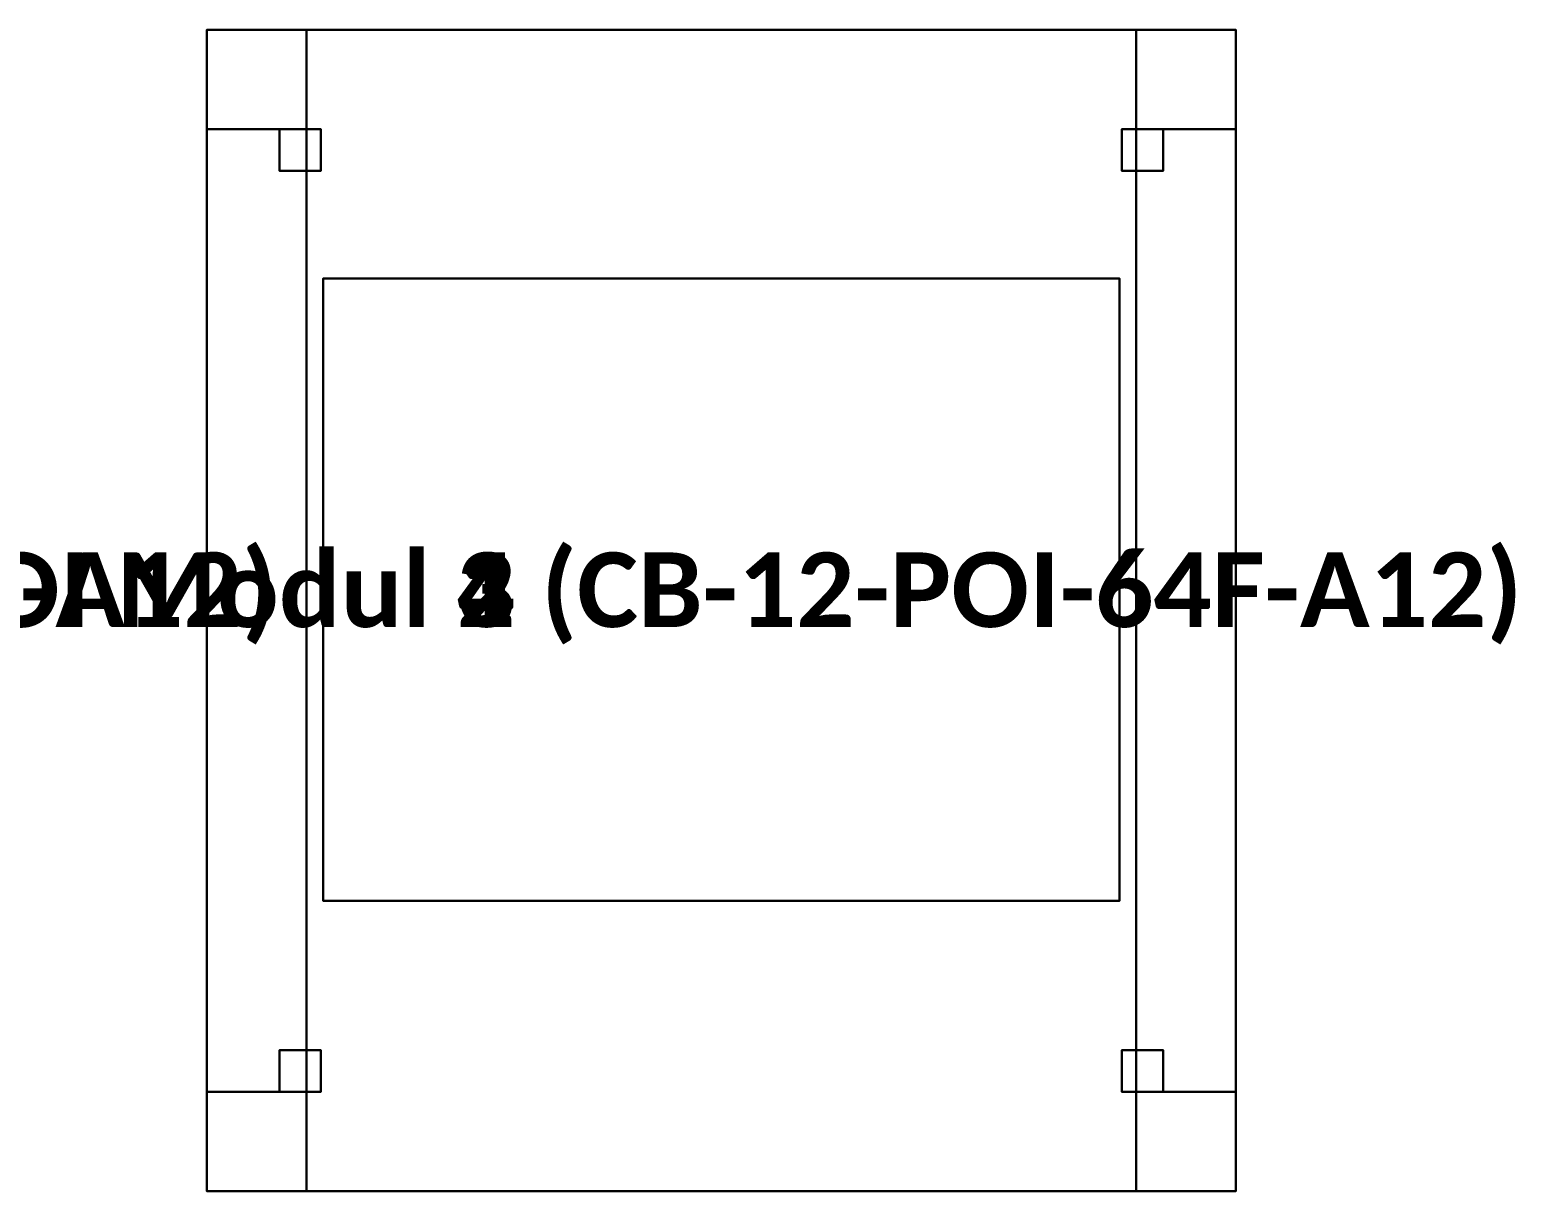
# Model space of a CAD drawing. Header units: millimetres. Extents: x -25000 to 25000, y -60388 to 35000.
# Drawn here: x 15483 to 16378, y -60220 to -59520 of the extents above; entities that cross this region are included whole.
import ezdxf
from ezdxf.enums import TextEntityAlignment as Align

# ---------------------------------------------------------------- set-up
doc = ezdxf.new("R2010")
doc.units = ezdxf.units.MM
doc.layers.add('EKP_POI_MODULLERI', color=40, linetype='CONTINUOUS')
doc.layers.add('EKP_POI_TASIYICI_SASE', color=30, linetype='CONTINUOUS')
doc.styles.get("Standard").update_dxf_attribs({"font": 'calibrib.ttf'})

msp = doc.modelspace()

# ---------------------------------------------------------------- linework, layer by layer
at = {"layer": 'EKP_POI_MODULLERI'}
for p, q in [((16140, -59670, 18279.5), (15660, -59670, 18279.5)), ((15660, -59670, 18279.5), (15660, -60045, 18279.5)), ((16140, -59670, 18543.5), (15660, -59670, 18543.5)), ((15660, -59670, 18543.5), (15660, -60045, 18543.5)), ((15660, -59670, 18279.5), (15660, -59670, 18543.5)), ((16140, -59670, 18594.5), (15660, -59670, 18594.5)), ((15660, -59670, 18594.5), (15660, -60045, 18594.5)), ((16140, -59670, 18858.5), (15660, -59670, 18858.5)), ((15660, -59670, 18858.5), (15660, -60045, 18858.5)), ((15660, -59670, 18594.5), (15660, -59670, 18858.5)), ((16140, -59670, 18909.5), (15660, -59670, 18909.5)), ((15660, -59670, 18909.5), (15660, -60045, 18909.5)), ((16140, -59670, 19173.5), (15660, -59670, 19173.5)), ((15660, -59670, 19173.5), (15660, -60045, 19173.5)), ((15660, -59670, 18909.5), (15660, -59670, 19173.5)), ((16140, -59670, 19224.5), (15660, -59670, 19224.5)), ((15660, -59670, 19224.5), (15660, -60045, 19224.5)), ((16140, -59670, 19488.5), (15660, -59670, 19488.5)), ((15660, -59670, 19488.5), (15660, -60045, 19488.5)), ((15660, -59670, 19224.5), (15660, -59670, 19488.5)), ((16140, -60045, 18279.5), (16140, -59670, 18279.5)), ((16140, -60045, 18543.5), (16140, -59670, 18543.5)), ((16140, -59670, 18279.5), (16140, -59670, 18543.5)), ((16140, -60045, 18594.5), (16140, -59670, 18594.5)), ((16140, -60045, 18858.5), (16140, -59670, 18858.5)), ((16140, -59670, 18594.5), (16140, -59670, 18858.5)), ((16140, -60045, 18909.5), (16140, -59670, 18909.5)), ((16140, -60045, 19173.5), (16140, -59670, 19173.5)), ((16140, -59670, 18909.5), (16140, -59670, 19173.5)), ((16140, -60045, 19224.5), (16140, -59670, 19224.5)), ((16140, -60045, 19488.5), (16140, -59670, 19488.5)), ((16140, -59670, 19224.5), (16140, -59670, 19488.5)), ((15660, -60045, 18279.5), (16140, -60045, 18279.5)), ((15660, -60045, 18543.5), (16140, -60045, 18543.5)), ((15660, -60045, 18279.5), (15660, -60045, 18543.5)), ((15660, -60045, 18594.5), (16140, -60045, 18594.5)), ((15660, -60045, 18858.5), (16140, -60045, 18858.5)), ((15660, -60045, 18594.5), (15660, -60045, 18858.5)), ((15660, -60045, 18909.5), (16140, -60045, 18909.5)), ((15660, -60045, 19173.5), (16140, -60045, 19173.5)), ((15660, -60045, 18909.5), (15660, -60045, 19173.5)), ((15660, -60045, 19224.5), (16140, -60045, 19224.5)), ((15660, -60045, 19488.5), (16140, -60045, 19488.5)), ((15660, -60045, 19224.5), (15660, -60045, 19488.5)), ((16140, -60045, 18279.5), (16140, -60045, 18543.5)), ((16140, -60045, 18594.5), (16140, -60045, 18858.5)), ((16140, -60045, 18909.5), (16140, -60045, 19173.5)), ((16140, -60045, 19224.5), (16140, -60045, 19488.5))]:
    msp.add_line(p, q, dxfattribs=at)
for points in [[(15660, -60045, 18279.5), (16140, -60045, 18279.5), (16140, -59670, 18279.5), (15660, -59670, 18279.5)], [(15660, -60045, 18543.5), (16140, -60045, 18543.5), (16140, -59670, 18543.5), (15660, -59670, 18543.5)], [(15660, -59670, 18279.5), (16140, -59670, 18279.5), (16140, -59670, 18543.5), (15660, -59670, 18543.5)], [(15660, -60045, 18279.5), (15660, -59670, 18279.5), (15660, -59670, 18543.5), (15660, -60045, 18543.5)], [(15660, -60045, 18594.5), (16140, -60045, 18594.5), (16140, -59670, 18594.5), (15660, -59670, 18594.5)], [(15660, -60045, 18858.5), (16140, -60045, 18858.5), (16140, -59670, 18858.5), (15660, -59670, 18858.5)], [(15660, -59670, 18594.5), (16140, -59670, 18594.5), (16140, -59670, 18858.5), (15660, -59670, 18858.5)], [(15660, -60045, 18594.5), (15660, -59670, 18594.5), (15660, -59670, 18858.5), (15660, -60045, 18858.5)], [(15660, -60045, 18909.5), (16140, -60045, 18909.5), (16140, -59670, 18909.5), (15660, -59670, 18909.5)], [(15660, -60045, 19173.5), (16140, -60045, 19173.5), (16140, -59670, 19173.5), (15660, -59670, 19173.5)], [(15660, -59670, 18909.5), (16140, -59670, 18909.5), (16140, -59670, 19173.5), (15660, -59670, 19173.5)], [(15660, -60045, 18909.5), (15660, -59670, 18909.5), (15660, -59670, 19173.5), (15660, -60045, 19173.5)], [(15660, -60045, 19224.5), (16140, -60045, 19224.5), (16140, -59670, 19224.5), (15660, -59670, 19224.5)], [(15660, -60045, 19488.5), (16140, -60045, 19488.5), (16140, -59670, 19488.5), (15660, -59670, 19488.5)], [(15660, -59670, 19224.5), (16140, -59670, 19224.5), (16140, -59670, 19488.5), (15660, -59670, 19488.5)], [(15660, -60045, 19224.5), (15660, -59670, 19224.5), (15660, -59670, 19488.5), (15660, -60045, 19488.5)], [(16140, -60045, 18279.5), (16140, -59670, 18279.5), (16140, -59670, 18543.5), (16140, -60045, 18543.5)], [(16140, -60045, 18594.5), (16140, -59670, 18594.5), (16140, -59670, 18858.5), (16140, -60045, 18858.5)], [(16140, -60045, 18909.5), (16140, -59670, 18909.5), (16140, -59670, 19173.5), (16140, -60045, 19173.5)], [(16140, -60045, 19224.5), (16140, -59670, 19224.5), (16140, -59670, 19488.5), (16140, -60045, 19488.5)], [(15660, -60045, 18279.5), (16140, -60045, 18279.5), (16140, -60045, 18543.5), (15660, -60045, 18543.5)], [(15660, -60045, 18594.5), (16140, -60045, 18594.5), (16140, -60045, 18858.5), (15660, -60045, 18858.5)], [(15660, -60045, 18909.5), (16140, -60045, 18909.5), (16140, -60045, 19173.5), (15660, -60045, 19173.5)], [(15660, -60045, 19224.5), (16140, -60045, 19224.5), (16140, -60045, 19488.5), (15660, -60045, 19488.5)]]:
    msp.add_3dface(points, dxfattribs=at)
at = {"layer": 'EKP_POI_TASIYICI_SASE'}
for p, q in [((16210, -59520, 18121), (15590, -59520, 18121)), ((15590, -59520, 18121), (15590, -60220, 18121)), ((16210, -59520, 18221), (15590, -59520, 18221)), ((15590, -59520, 18221), (15590, -60220, 18221)), ((15590, -59520, 18121), (15590, -59520, 18221)), ((15650, -59520, 18221), (15590, -59520, 18221)), ((15590, -59520, 18221), (15590, -59580, 18221)), ((15650, -59520, 19541), (15590, -59520, 19541)), ((15590, -59520, 19541), (15590, -59580, 19541)), ((15590, -59520, 18221), (15590, -59520, 19541)), ((16210, -59520, 19541), (15590, -59520, 19541)), ((15590, -59520, 19541), (15590, -60220, 19541)), ((16210, -59520, 19601), (15590, -59520, 19601)), ((15590, -59520, 19601), (15590, -60220, 19601)), ((15590, -59520, 19541), (15590, -59520, 19601)), ((15650, -59580, 18221), (15650, -59520, 18221)), ((15650, -59580, 19541), (15650, -59520, 19541)), ((15650, -59520, 18221), (15650, -59520, 19541)), ((16210, -59520, 18221), (16150, -59520, 18221)), ((16150, -59520, 18221), (16150, -59580, 18221)), ((16210, -59520, 19541), (16150, -59520, 19541)), ((16150, -59520, 19541), (16150, -59580, 19541)), ((16150, -59520, 18221), (16150, -59520, 19541)), ((16210, -60220, 18121), (16210, -59520, 18121)), ((16210, -60220, 18221), (16210, -59520, 18221)), ((16210, -59520, 18121), (16210, -59520, 18221)), ((16210, -59580, 18221), (16210, -59520, 18221)), ((16210, -59580, 19541), (16210, -59520, 19541)), ((16210, -59520, 18221), (16210, -59520, 19541)), ((16210, -60220, 19541), (16210, -59520, 19541)), ((16210, -60220, 19601), (16210, -59520, 19601)), ((16210, -59520, 19541), (16210, -59520, 19601)), ((15590, -59580, 18221), (15650, -59580, 18221)), ((15590, -59580, 19541), (15650, -59580, 19541)), ((15590, -59580, 18221), (15590, -59580, 19541)), ((15650, -59580, 18261), (15590, -59580, 18261)), ((15590, -59580, 18261), (15590, -60160, 18261)), ((15650, -59580, 18301), (15590, -59580, 18301)), ((15590, -59580, 18301), (15590, -60160, 18301)), ((15590, -59580, 18261), (15590, -59580, 18301)), ((15650, -59580, 18861), (15590, -59580, 18861)), ((15590, -59580, 18861), (15590, -60160, 18861)), ((15650, -59580, 18901), (15590, -59580, 18901)), ((15590, -59580, 18901), (15590, -60160, 18901)), ((15590, -59580, 18861), (15590, -59580, 18901)), ((15650, -59580, 19481), (15590, -59580, 19481)), ((15590, -59580, 19481), (15590, -60160, 19481)), ((15650, -59580, 19521), (15590, -59580, 19521)), ((15590, -59580, 19521), (15590, -60160, 19521)), ((15590, -59580, 19481), (15590, -59580, 19521)), ((15658.7, -59580, 18221), (15633.7, -59580, 18221)), ((15633.7, -59580, 18221), (15633.7, -59605, 18221)), ((15658.7, -59580, 19541), (15633.7, -59580, 19541)), ((15633.7, -59580, 19541), (15633.7, -59605, 19541)), ((15633.7, -59580, 18221), (15633.7, -59580, 19541)), ((15650, -59580, 18221), (15650, -59580, 19541)), ((15650, -60160, 18261), (15650, -59580, 18261)), ((15650, -60160, 18301), (15650, -59580, 18301)), ((15650, -59580, 18261), (15650, -59580, 18301)), ((15650, -60160, 18861), (15650, -59580, 18861)), ((15650, -60160, 18901), (15650, -59580, 18901)), ((15650, -59580, 18861), (15650, -59580, 18901)), ((15650, -60160, 19481), (15650, -59580, 19481)), ((15650, -60160, 19521), (15650, -59580, 19521)), ((15650, -59580, 19481), (15650, -59580, 19521)), ((15658.7, -59605, 18221), (15658.7, -59580, 18221)), ((15658.7, -59605, 19541), (15658.7, -59580, 19541)), ((15658.7, -59580, 18221), (15658.7, -59580, 19541)), ((16166.3, -59580, 18221), (16141.3, -59580, 18221)), ((16141.3, -59580, 18221), (16141.3, -59605, 18221)), ((16166.3, -59580, 19541), (16141.3, -59580, 19541)), ((16141.3, -59580, 19541), (16141.3, -59605, 19541)), ((16141.3, -59580, 18221), (16141.3, -59580, 19541)), ((16150, -59580, 18221), (16210, -59580, 18221)), ((16150, -59580, 19541), (16210, -59580, 19541)), ((16150, -59580, 18221), (16150, -59580, 19541)), ((16210, -59580, 18261), (16150, -59580, 18261)), ((16150, -59580, 18261), (16150, -60160, 18261)), ((16210, -59580, 18301), (16150, -59580, 18301)), ((16150, -59580, 18301), (16150, -60160, 18301)), ((16150, -59580, 18261), (16150, -59580, 18301)), ((16210, -59580, 18861), (16150, -59580, 18861)), ((16150, -59580, 18861), (16150, -60160, 18861)), ((16210, -59580, 18901), (16150, -59580, 18901)), ((16150, -59580, 18901), (16150, -60160, 18901)), ((16150, -59580, 18861), (16150, -59580, 18901)), ((16210, -59580, 19481), (16150, -59580, 19481)), ((16150, -59580, 19481), (16150, -60160, 19481)), ((16210, -59580, 19521), (16150, -59580, 19521)), ((16150, -59580, 19521), (16150, -60160, 19521)), ((16150, -59580, 19481), (16150, -59580, 19521)), ((16166.3, -59605, 18221), (16166.3, -59580, 18221)), ((16166.3, -59605, 19541), (16166.3, -59580, 19541)), ((16166.3, -59580, 18221), (16166.3, -59580, 19541)), ((16210, -59580, 18221), (16210, -59580, 19541)), ((16210, -60160, 18261), (16210, -59580, 18261)), ((16210, -60160, 18301), (16210, -59580, 18301)), ((16210, -59580, 18261), (16210, -59580, 18301)), ((16210, -60160, 18861), (16210, -59580, 18861)), ((16210, -60160, 18901), (16210, -59580, 18901)), ((16210, -59580, 18861), (16210, -59580, 18901)), ((16210, -60160, 19481), (16210, -59580, 19481)), ((16210, -60160, 19521), (16210, -59580, 19521)), ((16210, -59580, 19481), (16210, -59580, 19521)), ((15633.7, -59605, 18221), (15658.7, -59605, 18221)), ((15633.7, -59605, 19541), (15658.7, -59605, 19541)), ((15633.7, -59605, 18221), (15633.7, -59605, 19541)), ((15658.7, -59605, 18221), (15658.7, -59605, 19541)), ((16141.3, -59605, 18221), (16166.3, -59605, 18221)), ((16141.3, -59605, 19541), (16166.3, -59605, 19541)), ((16141.3, -59605, 18221), (16141.3, -59605, 19541)), ((16166.3, -59605, 18221), (16166.3, -59605, 19541)), ((15658.7, -60135, 18221), (15633.7, -60135, 18221)), ((15633.7, -60135, 18221), (15633.7, -60160, 18221)), ((15658.7, -60135, 19541), (15633.7, -60135, 19541)), ((15633.7, -60135, 19541), (15633.7, -60160, 19541)), ((15633.7, -60135, 18221), (15633.7, -60135, 19541)), ((15658.7, -60160, 18221), (15658.7, -60135, 18221)), ((15658.7, -60160, 19541), (15658.7, -60135, 19541)), ((15658.7, -60135, 18221), (15658.7, -60135, 19541)), ((16166.3, -60135, 18221), (16141.3, -60135, 18221)), ((16141.3, -60135, 18221), (16141.3, -60160, 18221)), ((16166.3, -60135, 19541), (16141.3, -60135, 19541)), ((16141.3, -60135, 19541), (16141.3, -60160, 19541)), ((16141.3, -60135, 18221), (16141.3, -60135, 19541)), ((16166.3, -60160, 18221), (16166.3, -60135, 18221)), ((16166.3, -60160, 19541), (16166.3, -60135, 19541)), ((16166.3, -60135, 18221), (16166.3, -60135, 19541)), ((15650, -60160, 18221), (15590, -60160, 18221)), ((15590, -60160, 18221), (15590, -60220, 18221)), ((15650, -60160, 19541), (15590, -60160, 19541)), ((15590, -60160, 19541), (15590, -60220, 19541)), ((15590, -60160, 18221), (15590, -60160, 19541)), ((15590, -60160, 18261), (15650, -60160, 18261)), ((15590, -60160, 18301), (15650, -60160, 18301)), ((15590, -60160, 18261), (15590, -60160, 18301)), ((15590, -60160, 18861), (15650, -60160, 18861)), ((15590, -60160, 18901), (15650, -60160, 18901)), ((15590, -60160, 18861), (15590, -60160, 18901)), ((15590, -60160, 19481), (15650, -60160, 19481)), ((15590, -60160, 19521), (15650, -60160, 19521)), ((15590, -60160, 19481), (15590, -60160, 19521)), ((15633.7, -60160, 18221), (15658.7, -60160, 18221)), ((15633.7, -60160, 19541), (15658.7, -60160, 19541)), ((15633.7, -60160, 18221), (15633.7, -60160, 19541)), ((15650, -60220, 18221), (15650, -60160, 18221)), ((15650, -60220, 19541), (15650, -60160, 19541)), ((15650, -60160, 18221), (15650, -60160, 19541)), ((15650, -60160, 18261), (15650, -60160, 18301)), ((15650, -60160, 18861), (15650, -60160, 18901)), ((15650, -60160, 19481), (15650, -60160, 19521)), ((15658.7, -60160, 18221), (15658.7, -60160, 19541)), ((16141.3, -60160, 18221), (16166.3, -60160, 18221)), ((16141.3, -60160, 19541), (16166.3, -60160, 19541)), ((16141.3, -60160, 18221), (16141.3, -60160, 19541)), ((16210, -60160, 18221), (16150, -60160, 18221)), ((16150, -60160, 18221), (16150, -60220, 18221)), ((16210, -60160, 19541), (16150, -60160, 19541)), ((16150, -60160, 19541), (16150, -60220, 19541)), ((16150, -60160, 18221), (16150, -60160, 19541)), ((16150, -60160, 18261), (16210, -60160, 18261)), ((16150, -60160, 18301), (16210, -60160, 18301)), ((16150, -60160, 18261), (16150, -60160, 18301)), ((16150, -60160, 18861), (16210, -60160, 18861)), ((16150, -60160, 18901), (16210, -60160, 18901)), ((16150, -60160, 18861), (16150, -60160, 18901)), ((16150, -60160, 19481), (16210, -60160, 19481)), ((16150, -60160, 19521), (16210, -60160, 19521)), ((16150, -60160, 19481), (16150, -60160, 19521)), ((16166.3, -60160, 18221), (16166.3, -60160, 19541)), ((16210, -60220, 18221), (16210, -60160, 18221)), ((16210, -60220, 19541), (16210, -60160, 19541)), ((16210, -60160, 18221), (16210, -60160, 19541)), ((16210, -60160, 18261), (16210, -60160, 18301)), ((16210, -60160, 18861), (16210, -60160, 18901)), ((16210, -60160, 19481), (16210, -60160, 19521)), ((15590, -60220, 18121), (16210, -60220, 18121)), ((15590, -60220, 18221), (16210, -60220, 18221)), ((15590, -60220, 18121), (15590, -60220, 18221)), ((15590, -60220, 18221), (15650, -60220, 18221)), ((15590, -60220, 19541), (15650, -60220, 19541)), ((15590, -60220, 18221), (15590, -60220, 19541)), ((15590, -60220, 19541), (16210, -60220, 19541)), ((15590, -60220, 19601), (16210, -60220, 19601)), ((15590, -60220, 19541), (15590, -60220, 19601)), ((15650, -60220, 18221), (15650, -60220, 19541)), ((16150, -60220, 18221), (16210, -60220, 18221)), ((16150, -60220, 19541), (16210, -60220, 19541)), ((16150, -60220, 18221), (16150, -60220, 19541)), ((16210, -60220, 18121), (16210, -60220, 18221)), ((16210, -60220, 18221), (16210, -60220, 19541)), ((16210, -60220, 19541), (16210, -60220, 19601))]:
    msp.add_line(p, q, dxfattribs=at)
for points in [[(15590, -60220, 18121), (16210, -60220, 18121), (16210, -59520, 18121), (15590, -59520, 18121)], [(15590, -60220, 18221), (16210, -60220, 18221), (16210, -59520, 18221), (15590, -59520, 18221)], [(15590, -59520, 18121), (16210, -59520, 18121), (16210, -59520, 18221), (15590, -59520, 18221)], [(15590, -60220, 18121), (15590, -59520, 18121), (15590, -59520, 18221), (15590, -60220, 18221)], [(15590, -59580, 18221), (15650, -59580, 18221), (15650, -59520, 18221), (15590, -59520, 18221)], [(15590, -59580, 19541), (15650, -59580, 19541), (15650, -59520, 19541), (15590, -59520, 19541)], [(15590, -59520, 18221), (15650, -59520, 18221), (15650, -59520, 19541), (15590, -59520, 19541)], [(15590, -59580, 18221), (15590, -59520, 18221), (15590, -59520, 19541), (15590, -59580, 19541)], [(15590, -60220, 19541), (16210, -60220, 19541), (16210, -59520, 19541), (15590, -59520, 19541)], [(15590, -60220, 19601), (16210, -60220, 19601), (16210, -59520, 19601), (15590, -59520, 19601)], [(15590, -59520, 19541), (16210, -59520, 19541), (16210, -59520, 19601), (15590, -59520, 19601)], [(15590, -60220, 19541), (15590, -59520, 19541), (15590, -59520, 19601), (15590, -60220, 19601)], [(15650, -59580, 18221), (15650, -59520, 18221), (15650, -59520, 19541), (15650, -59580, 19541)], [(16150, -59580, 18221), (16210, -59580, 18221), (16210, -59520, 18221), (16150, -59520, 18221)], [(16150, -59580, 19541), (16210, -59580, 19541), (16210, -59520, 19541), (16150, -59520, 19541)], [(16150, -59520, 18221), (16210, -59520, 18221), (16210, -59520, 19541), (16150, -59520, 19541)], [(16150, -59580, 18221), (16150, -59520, 18221), (16150, -59520, 19541), (16150, -59580, 19541)], [(16210, -60220, 18121), (16210, -59520, 18121), (16210, -59520, 18221), (16210, -60220, 18221)], [(16210, -59580, 18221), (16210, -59520, 18221), (16210, -59520, 19541), (16210, -59580, 19541)], [(16210, -60220, 19541), (16210, -59520, 19541), (16210, -59520, 19601), (16210, -60220, 19601)], [(15590, -59580, 18221), (15650, -59580, 18221), (15650, -59580, 19541), (15590, -59580, 19541)], [(15590, -60160, 18261), (15650, -60160, 18261), (15650, -59580, 18261), (15590, -59580, 18261)], [(15590, -60160, 18301), (15650, -60160, 18301), (15650, -59580, 18301), (15590, -59580, 18301)], [(15590, -59580, 18261), (15650, -59580, 18261), (15650, -59580, 18301), (15590, -59580, 18301)], [(15590, -60160, 18261), (15590, -59580, 18261), (15590, -59580, 18301), (15590, -60160, 18301)], [(15590, -60160, 18861), (15650, -60160, 18861), (15650, -59580, 18861), (15590, -59580, 18861)], [(15590, -60160, 18901), (15650, -60160, 18901), (15650, -59580, 18901), (15590, -59580, 18901)], [(15590, -59580, 18861), (15650, -59580, 18861), (15650, -59580, 18901), (15590, -59580, 18901)], [(15590, -60160, 18861), (15590, -59580, 18861), (15590, -59580, 18901), (15590, -60160, 18901)], [(15590, -60160, 19481), (15650, -60160, 19481), (15650, -59580, 19481), (15590, -59580, 19481)], [(15590, -60160, 19521), (15650, -60160, 19521), (15650, -59580, 19521), (15590, -59580, 19521)], [(15590, -59580, 19481), (15650, -59580, 19481), (15650, -59580, 19521), (15590, -59580, 19521)], [(15590, -60160, 19481), (15590, -59580, 19481), (15590, -59580, 19521), (15590, -60160, 19521)], [(15633.7, -59605, 18221), (15658.7, -59605, 18221), (15658.7, -59580, 18221), (15633.7, -59580, 18221)], [(15633.7, -59605, 19541), (15658.7, -59605, 19541), (15658.7, -59580, 19541), (15633.7, -59580, 19541)], [(15633.7, -59580, 18221), (15658.7, -59580, 18221), (15658.7, -59580, 19541), (15633.7, -59580, 19541)], [(15633.7, -59605, 18221), (15633.7, -59580, 18221), (15633.7, -59580, 19541), (15633.7, -59605, 19541)], [(15650, -60160, 18261), (15650, -59580, 18261), (15650, -59580, 18301), (15650, -60160, 18301)], [(15650, -60160, 18861), (15650, -59580, 18861), (15650, -59580, 18901), (15650, -60160, 18901)], [(15650, -60160, 19481), (15650, -59580, 19481), (15650, -59580, 19521), (15650, -60160, 19521)], [(15658.7, -59605, 18221), (15658.7, -59580, 18221), (15658.7, -59580, 19541), (15658.7, -59605, 19541)], [(16141.3, -59605, 18221), (16166.3, -59605, 18221), (16166.3, -59580, 18221), (16141.3, -59580, 18221)], [(16141.3, -59605, 19541), (16166.3, -59605, 19541), (16166.3, -59580, 19541), (16141.3, -59580, 19541)], [(16141.3, -59580, 18221), (16166.3, -59580, 18221), (16166.3, -59580, 19541), (16141.3, -59580, 19541)], [(16141.3, -59605, 18221), (16141.3, -59580, 18221), (16141.3, -59580, 19541), (16141.3, -59605, 19541)], [(16150, -59580, 18221), (16210, -59580, 18221), (16210, -59580, 19541), (16150, -59580, 19541)], [(16150, -60160, 18261), (16210, -60160, 18261), (16210, -59580, 18261), (16150, -59580, 18261)], [(16150, -60160, 18301), (16210, -60160, 18301), (16210, -59580, 18301), (16150, -59580, 18301)], [(16150, -59580, 18261), (16210, -59580, 18261), (16210, -59580, 18301), (16150, -59580, 18301)], [(16150, -60160, 18261), (16150, -59580, 18261), (16150, -59580, 18301), (16150, -60160, 18301)], [(16150, -60160, 18861), (16210, -60160, 18861), (16210, -59580, 18861), (16150, -59580, 18861)], [(16150, -60160, 18901), (16210, -60160, 18901), (16210, -59580, 18901), (16150, -59580, 18901)], [(16150, -59580, 18861), (16210, -59580, 18861), (16210, -59580, 18901), (16150, -59580, 18901)], [(16150, -60160, 18861), (16150, -59580, 18861), (16150, -59580, 18901), (16150, -60160, 18901)], [(16150, -60160, 19481), (16210, -60160, 19481), (16210, -59580, 19481), (16150, -59580, 19481)], [(16150, -60160, 19521), (16210, -60160, 19521), (16210, -59580, 19521), (16150, -59580, 19521)], [(16150, -59580, 19481), (16210, -59580, 19481), (16210, -59580, 19521), (16150, -59580, 19521)], [(16150, -60160, 19481), (16150, -59580, 19481), (16150, -59580, 19521), (16150, -60160, 19521)], [(16166.3, -59605, 18221), (16166.3, -59580, 18221), (16166.3, -59580, 19541), (16166.3, -59605, 19541)], [(16210, -60160, 18261), (16210, -59580, 18261), (16210, -59580, 18301), (16210, -60160, 18301)], [(16210, -60160, 18861), (16210, -59580, 18861), (16210, -59580, 18901), (16210, -60160, 18901)], [(16210, -60160, 19481), (16210, -59580, 19481), (16210, -59580, 19521), (16210, -60160, 19521)], [(15633.7, -59605, 18221), (15658.7, -59605, 18221), (15658.7, -59605, 19541), (15633.7, -59605, 19541)], [(16141.3, -59605, 18221), (16166.3, -59605, 18221), (16166.3, -59605, 19541), (16141.3, -59605, 19541)], [(15633.7, -60160, 18221), (15658.7, -60160, 18221), (15658.7, -60135, 18221), (15633.7, -60135, 18221)], [(15633.7, -60160, 19541), (15658.7, -60160, 19541), (15658.7, -60135, 19541), (15633.7, -60135, 19541)], [(15633.7, -60135, 18221), (15658.7, -60135, 18221), (15658.7, -60135, 19541), (15633.7, -60135, 19541)], [(15633.7, -60160, 18221), (15633.7, -60135, 18221), (15633.7, -60135, 19541), (15633.7, -60160, 19541)], [(15658.7, -60160, 18221), (15658.7, -60135, 18221), (15658.7, -60135, 19541), (15658.7, -60160, 19541)], [(16141.3, -60160, 18221), (16166.3, -60160, 18221), (16166.3, -60135, 18221), (16141.3, -60135, 18221)], [(16141.3, -60160, 19541), (16166.3, -60160, 19541), (16166.3, -60135, 19541), (16141.3, -60135, 19541)], [(16141.3, -60135, 18221), (16166.3, -60135, 18221), (16166.3, -60135, 19541), (16141.3, -60135, 19541)], [(16141.3, -60160, 18221), (16141.3, -60135, 18221), (16141.3, -60135, 19541), (16141.3, -60160, 19541)], [(16166.3, -60160, 18221), (16166.3, -60135, 18221), (16166.3, -60135, 19541), (16166.3, -60160, 19541)], [(15590, -60220, 18221), (15650, -60220, 18221), (15650, -60160, 18221), (15590, -60160, 18221)], [(15590, -60220, 19541), (15650, -60220, 19541), (15650, -60160, 19541), (15590, -60160, 19541)], [(15590, -60160, 18221), (15650, -60160, 18221), (15650, -60160, 19541), (15590, -60160, 19541)], [(15590, -60220, 18221), (15590, -60160, 18221), (15590, -60160, 19541), (15590, -60220, 19541)], [(15590, -60160, 18261), (15650, -60160, 18261), (15650, -60160, 18301), (15590, -60160, 18301)], [(15590, -60160, 18861), (15650, -60160, 18861), (15650, -60160, 18901), (15590, -60160, 18901)], [(15590, -60160, 19481), (15650, -60160, 19481), (15650, -60160, 19521), (15590, -60160, 19521)], [(15633.7, -60160, 18221), (15658.7, -60160, 18221), (15658.7, -60160, 19541), (15633.7, -60160, 19541)], [(15650, -60220, 18221), (15650, -60160, 18221), (15650, -60160, 19541), (15650, -60220, 19541)], [(16141.3, -60160, 18221), (16166.3, -60160, 18221), (16166.3, -60160, 19541), (16141.3, -60160, 19541)], [(16150, -60220, 18221), (16210, -60220, 18221), (16210, -60160, 18221), (16150, -60160, 18221)], [(16150, -60220, 19541), (16210, -60220, 19541), (16210, -60160, 19541), (16150, -60160, 19541)], [(16150, -60160, 18221), (16210, -60160, 18221), (16210, -60160, 19541), (16150, -60160, 19541)], [(16150, -60220, 18221), (16150, -60160, 18221), (16150, -60160, 19541), (16150, -60220, 19541)], [(16150, -60160, 18261), (16210, -60160, 18261), (16210, -60160, 18301), (16150, -60160, 18301)], [(16150, -60160, 18861), (16210, -60160, 18861), (16210, -60160, 18901), (16150, -60160, 18901)], [(16150, -60160, 19481), (16210, -60160, 19481), (16210, -60160, 19521), (16150, -60160, 19521)], [(16210, -60220, 18221), (16210, -60160, 18221), (16210, -60160, 19541), (16210, -60220, 19541)], [(15590, -60220, 18121), (16210, -60220, 18121), (16210, -60220, 18221), (15590, -60220, 18221)], [(15590, -60220, 18221), (15650, -60220, 18221), (15650, -60220, 19541), (15590, -60220, 19541)], [(15590, -60220, 19541), (16210, -60220, 19541), (16210, -60220, 19601), (15590, -60220, 19601)], [(16150, -60220, 18221), (16210, -60220, 18221), (16210, -60220, 19541), (16150, -60220, 19541)]]:
    msp.add_3dface(points, dxfattribs=at)

# ---------------------------------------------------------------- texts
at = {"layer": 'EKP_POI_MODULLERI'}
for s, p in [('POI Modul 1 (CB-12-POI-64F-A12)', (15150, -59857.5)), ('POI Modul 2 (CB-12-POI-64F-A12)', (15150, -59857.5)), ('POI Modul 3 (CB-12-POI-64F-A12)', (15150, -59857.5)), ('POI Modul 4 (CB-12-POI-64F-A12)', (15150, -59857.5)), ('POI Modul 1 (CB-12-POI-64F-A12)', (15900, -59857.5)), ('POI Modul 2 (CB-12-POI-64F-A12)', (15900, -59857.5)), ('POI Modul 3 (CB-12-POI-64F-A12)', (15900, -59857.5)), ('POI Modul 4 (CB-12-POI-64F-A12)', (15900, -59857.5))]:
    msp.add_text(s, height=45, dxfattribs=at).set_placement(p, align=Align.MIDDLE_CENTER)

doc.saveas('drawing.dxf')
